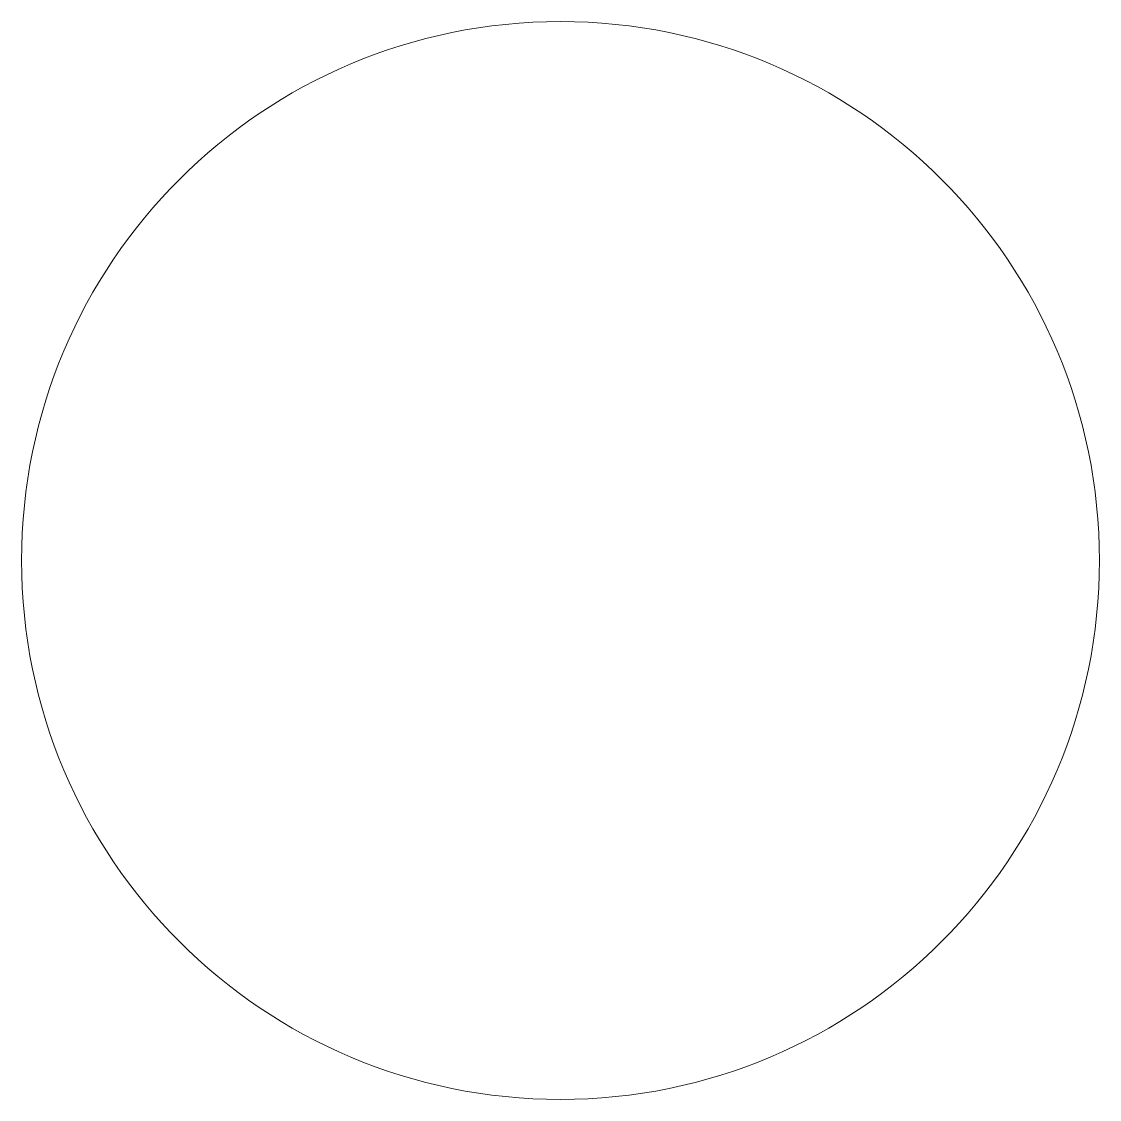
# Model space of a CAD drawing. Header units: millimetres. Extents: x -24.8 to 24.8, y -24.8 to 24.8.
import ezdxf

# ---------------------------------------------------------------- set-up
doc = ezdxf.new("R2010")
doc.units = ezdxf.units.MM
doc.header["$MEASUREMENT"] = 0
doc.layers.add('LPKF board outline', color=7, linetype='Continuous')

msp = doc.modelspace()

# ---------------------------------------------------------------- linework, layer by layer
at = {"layer": 'LPKF board outline', "color": 53, "lineweight": 9}
msp.add_open_spline([(24.808, 0), (24.808, 13.701), (13.701, 24.808), (0, 24.808), (0, 24.808), (-13.701, 24.808), (-24.808, 13.701), (-24.808, 0), (-24.808, 0), (-24.808, -13.701), (-13.701, -24.808), (0, -24.808), (0, -24.808), (13.701, -24.808), (24.808, -13.701), (24.808, 0), (24.808, 0), (24.808, 0), (24.808, 0)], degree=3, knots=[0, 0, 0, 0, 0.2, 0.2, 0.2, 0.2, 0.4, 0.4, 0.4, 0.4, 0.6, 0.6, 0.6, 0.6, 1, 1, 1, 1.0001, 1.0001, 1.0001, 1.0001], dxfattribs=at)

doc.saveas('drawing.dxf')
